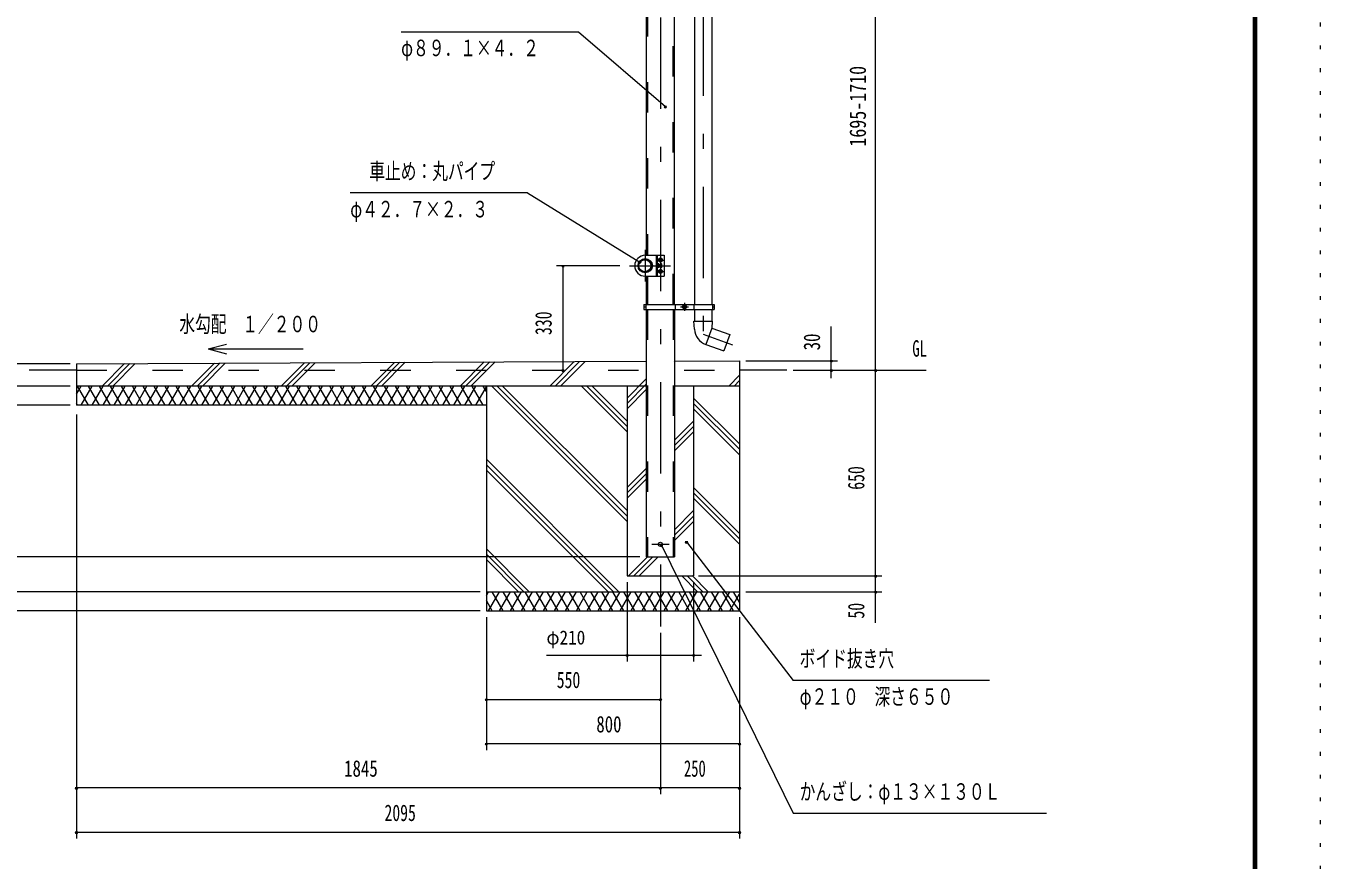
# Model space of a CAD drawing. Units: millimetres, scale not verified, with parts at other scales. Extents: x -25848 to 25858, y -10500 to 10500.
# Drawn here: x 15634 to 25858, y -2775 to 3814 of the extents above; entities that cross this region are included whole.
import ezdxf
from ezdxf.enums import TextEntityAlignment as Align

# ---------------------------------------------------------------- set-up
doc = ezdxf.new("R2010")
doc.units = ezdxf.units.MM
doc.header["$LTSCALE"] = 60
for name, pattern in [('USER2', [10, 4, -6]), ('USER3', [24, 12, -5, 2, -5]), ('USER4', [3, 0.5, -2.5])]:
    doc.linetypes.add(name, pattern=pattern)
for name, color, linetype, lineweight in [('0-6_2-02BOLD', 7, 'Continuous', 18), ('0-7_2-12HIDDEN', 3, 'USER2', 18), ('0-8_2-22CENTER', 3, 'USER3', 18), ('0-9_2-42THIN', 4, 'Continuous', 18), ('0-A_2-52DIM', 3, 'Continuous', 18), ('0-B_2-62HATCH', 2, 'Continuous', 18), ('0-C_F-F', 5, 'Continuous', 18), ('0-D_F-E_J_ADD', 5, 'USER4', 18)]:
    doc.layers.add(name, color=color, linetype=linetype, lineweight=lineweight)
doc.styles.add('ＭＳ ゴシック', font='')
doc.styles.get('ＭＳ ゴシック').set_extended_font_data('MS Gothic')

msp = doc.modelspace()

# ---------------------------------------------------------------- linework, layer by layer
at = {"layer": '0-6_2-02BOLD'}
for p, q in [((20534.99, 4569.93), (20534.99, 2002.43)), ((20757.74, 1614.93), (20757.74, 4569.93)), ((20915.12, 4569.93), (20915.12, 1614.93)), ((21052.62, 4569.93), (21052.62, 1614.93)), ((20621.37, 2002.43), (20621.37, 1837.43)), ((20633.87, 1972.15), (20633.87, 1957.71)), ((20633.87, 1957.71), (20646.37, 1950.5)), ((20646.37, 1950.5), (20658.87, 1957.71)), ((20576.87, 1924.93), (20576.87, 1914.93)), ((20579.37, 1912.43), (20576.87, 1914.93)), ((20579.37, 1912.43), (20579.37, 1927.43)), ((20579.37, 1912.43), (20582.12, 1912.43)), ((20632.61, 1927.15), (20621.37, 1927.15)), ((20632.61, 1912.71), (20621.37, 1912.71)), ((20632.61, 1905.5), (20621.37, 1905.5)), ((20633.87, 1907.68), (20632.61, 1905.5)), ((20633.87, 1932.18), (20633.87, 1907.68)), ((20633.87, 1927.43), (20646.37, 1927.43)), ((20633.87, 1912.43), (20646.37, 1912.43)), ((20633.87, 1882.15), (20633.87, 1867.71)), ((20633.87, 1867.71), (20646.37, 1860.5)), ((20646.37, 1905.5), (20646.37, 1934.37)), ((20655.11, 1927.15), (20646.37, 1927.15)), ((20655.11, 1912.71), (20646.37, 1912.71)), ((20655.11, 1905.5), (20646.37, 1905.5)), ((20646.37, 1860.5), (20658.87, 1867.71)), ((20656.37, 1907.68), (20655.11, 1905.5)), ((20526.37, 1837.43), (20676.37, 1837.43)), ((20535, 1837.43), (20535, 1614.93)), ((20515.75, 1614.93), (21071.87, 1614.93)), ((20515.75, 1594.93), (20531, 1594.93)), ((20531, 1614.93), (20531, 1574.93)), ((20757.75, 1574.93), (20757.75, -380.07)), ((20761.75, 1614.93), (20761.75, 1574.93)), ((20823.93, 1602.15), (20836.43, 1609.37)), ((20823.93, 1602.15), (20823.93, 1587.71)), ((20836.43, 1609.37), (20848.93, 1602.15)), ((20848.93, 1602.15), (20848.93, 1587.71)), ((20911.12, 1614.93), (20911.12, 1574.93)), ((20915.12, 1574.93), (20915.12, 1482.66)), ((21052.62, 1574.93), (21052.62, 1482.66)), ((21056.62, 1614.93), (21056.62, 1574.93)), ((21056.62, 1594.93), (21071.87, 1594.93)), ((21071.87, 1614.93), (21071.87, 1574.93)), ((20915.77, 1418.17), (20911.36, 1482.66)), ((20911.37, 1482.66), (21056.38, 1482.66)), ((21052.62, 1427.66), (21005.6, 1298.45)), ((21006.3, 1298.2), (21146.55, 1247.15)), ((16033.87, 1144.93), (20535, 1166.42)), ((16033.87, 1144.93), (16033.87, 819.93)), ((16033.87, 1094.93), (15658.87, 1094.93)), ((21646.37, 1094.93), (21271.37, 1094.93)), ((20535, 969.93), (16033.87, 969.93)), ((19271.37, 969.93), (19271.37, -805.07)), ((21271.37, 969.93), (20757.75, 969.93)), ((20908.87, 969.93), (20908.87, -530.07)), ((19271.37, 819.93), (16033.87, 819.93)), ((19271.37, -655.07), (21271.37, -655.07)), ((19271.37, -805.07), (21271.37, -805.07))]:
    msp.add_line(p, q, dxfattribs=at)
for points in [[(20526.37, 2002.43), (20676.37, 2002.43), (20676.37, 1837.43)], [(20633.87, 1972.15), (20646.37, 1979.36), (20658.87, 1972.15), (20658.87, 1957.71)], [(20576.87, 1924.93), (20579.37, 1927.43), (20582.12, 1927.43)], [(20633.87, 1932.18), (20632.61, 1934.37), (20621.37, 1934.37)], [(20633.87, 1882.15), (20646.37, 1889.36), (20658.87, 1882.15), (20658.87, 1867.71)], [(20656.37, 1907.68), (20656.37, 1932.18), (20655.11, 1934.37), (20646.37, 1934.37)], [(20515.75, 1614.93), (20515.75, 1574.93), (21071.87, 1574.93)], [(20535, 1574.93), (20535, -380.07), (20757.75, -380.07)], [(20823.93, 1587.71), (20836.44, 1580.5), (20848.93, 1587.71)], [(21056.37, 1482.66), (21052.62, 1427.66), (21193.58, 1376.36), (21146.55, 1247.15)], [(20757.75, 1167.48), (21271.37, 1169.93), (21271.37, -805.07)], [(20383.87, 969.93), (20383.87, -530.07), (20908.87, -530.07)]]:
    msp.add_lwpolyline(points, dxfattribs=at)
for centre, radius in [((20526.37, 1919.93), 56.25), ((20523.5, 1919.93), 53.38), ((20523.5, 1919.93), 47.62), ((20646.37, 1964.93), 15.62), ((20646.37, 1964.93), 12.25), ((20646.37, 1874.93), 15.62), ((20646.37, 1874.93), 12.25), ((20836.43, 1594.93), 15.62), ((20836.43, 1594.93), 12.25), ((20646.37, -280.07), 16.25)]:
    msp.add_circle(centre, radius, dxfattribs=at)
for centre, radius, start, end in [((20526.37, 1919.93), 82.5, 90, 270), ((20612.59, 1919.93), 21.27, 340.17088, 19.83133), ((20628.08, 1930.76), 5.79, 321.46857, 360), ((20628.08, 1909.1), 5.79, 0, 38.54623), ((20650.58, 1930.76), 5.79, 321.45377, 0), ((20635.1, 1919.93), 21.27, 340.16867, 19.82912), ((20650.58, 1909.1), 5.79, 0, 38.53143), ((21052.95, 1427.54), 137.5, 183.90576, 250.16731)]:
    msp.add_arc(centre, radius, start, end, dxfattribs=at)
at = {"layer": '0-7_2-12HIDDEN'}
for p, q in [((20545.49, 4569.93), (20545.49, 2002.43)), ((20747.24, 1614.93), (20747.24, 4569.93)), ((20613.37, 2002.43), (20613.37, 1837.43)), ((20545.5, 1837.43), (20545.5, 1614.93)), ((20545.5, 1574.93), (20545.5, -380.07)), ((20747.24, 1574.93), (20747.24, -380.07)), ((16033.87, 1094.93), (21271.37, 1094.93))]:
    msp.add_line(p, q, dxfattribs=at)
at = {"layer": '0-8_2-22CENTER'}
for p, q in [((20983.87, 5422.98), (20983.87, 1379.52)), ((20646.37, 5319.93), (20646.37, -930.07)), ((20526.37, 2044.93), (20526.37, 1794.93)), ((20615.12, 1964.93), (20677.62, 1964.93)), ((20401.37, 1919.93), (20726.37, 1919.93)), ((20615.12, 1874.93), (20679.26, 1874.93)), ((20805.18, 1594.93), (20867.68, 1594.93)), ((20836.43, 1626.18), (20836.43, 1563.68)), ((20983.87, 1379.52), (21217.05, 1294.65)), ((20578.37, -280.07), (20714.37, -280.07))]:
    msp.add_line(p, q, dxfattribs=at)
at = {"layer": '0-9_2-42THIN'}
for p, q in [((20582.35, 1925.43), (20577.37, 1925.43)), ((20582.35, 1914.43), (20577.37, 1914.43)), ((20646.37, 1925.43), (20633.87, 1925.43)), ((20646.37, 1914.43), (20633.87, 1914.43))]:
    msp.add_line(p, q, dxfattribs=at)
at = {"layer": '0-A_2-52DIM'}
for p, q in [((22346.37, -900.07), (22346.37, 5797.43)), ((20695.65, 3176.89), (20675.65, 3176.89)), ((19596.37, 2494.93), (18196.37, 2494.93)), ((19596.37, 2494.93), (20483.28, 1949.14)), ((20493.28, 1949.14), (20473.28, 1949.14)), ((20326.37, 1919.93), (19826.37, 1919.93)), ((19886.37, 1919.93), (19866.37, 1919.93)), ((19876.37, 1919.93), (19876.37, 1094.93)), ((21996.37, 1032.16), (21996.37, 1439.93)), ((17074.64, 1262.63), (17219.53, 1301.46)), ((17074.64, 1262.63), (17824.64, 1262.63)), ((17074.64, 1262.63), (17219.53, 1223.81)), ((15983.87, 1144.93), (15258.87, 1144.93)), ((21321.37, 1169.93), (22046.37, 1169.93)), ((22006.37, 1169.93), (21986.37, 1169.93)), ((19886.37, 1094.93), (19866.37, 1094.93)), ((21696.37, 1094.93), (22746.37, 1094.93)), ((22006.37, 1094.93), (21986.37, 1094.93)), ((22356.37, 1094.93), (22336.37, 1094.93)), ((15983.87, 969.93), (14908.87, 969.93)), ((15983.87, 819.93), (14908.87, 819.93)), ((16033.87, 744.93), (16033.87, -2605.07)), ((20663.92, -287.37), (20643.92, -287.37)), ((20653.92, -287.37), (21696.37, -2405.07)), ((20862.03, -261.65), (20842.03, -261.65)), ((20852.03, -261.65), (21696.37, -1355.07)), ((20484.99, -380.07), (14558.87, -380.07)), ((20383.87, -580.07), (20383.87, -1205.07)), ((20908.87, -580.07), (20908.87, -1205.07)), ((20946.37, -530.07), (22396.37, -530.07)), ((22356.37, -530.07), (22336.37, -530.07)), ((19221.37, -655.07), (14208.87, -655.07)), ((21321.37, -655.07), (22396.37, -655.07)), ((22356.37, -655.07), (22336.37, -655.07)), ((19221.37, -805.07), (14208.87, -805.07)), ((19271.37, -855.07), (19271.37, -1905.07)), ((21271.37, -855.07), (21271.37, -2605.07)), ((20646.37, -980.07), (20646.37, -2255.07)), ((19746.37, -1155.07), (20971.37, -1155.07)), ((20393.87, -1155.07), (20373.87, -1155.07)), ((20918.87, -1155.07), (20898.87, -1155.07)), ((23246.37, -1355.07), (21696.37, -1355.07)), ((19281.37, -1505.07), (19261.37, -1505.07)), ((19271.37, -1505.07), (20646.37, -1505.07)), ((20656.37, -1505.07), (20636.37, -1505.07)), ((19281.37, -1855.07), (19261.37, -1855.07)), ((21271.37, -1855.07), (19271.37, -1855.07)), ((21281.37, -1855.07), (21261.37, -1855.07)), ((16043.87, -2205.07), (16023.87, -2205.07)), ((21271.37, -2205.07), (16033.87, -2205.07)), ((20656.37, -2205.07), (20636.37, -2205.07)), ((21281.37, -2205.07), (21261.37, -2205.07)), ((21696.37, -2405.07), (23696.37, -2405.07)), ((16043.87, -2555.07), (16023.87, -2555.07)), ((16033.87, -2555.07), (21271.37, -2555.07)), ((21281.37, -2555.07), (21261.37, -2555.07))]:
    msp.add_line(p, q, dxfattribs=at)
msp.add_lwpolyline([(18598.23, 3768.2), (19998.23, 3768.2), (20685.65, 3176.89)], dxfattribs=at)
for centre in [(20685.65, 3176.89), (20483.28, 1949.14), (19876.37, 1919.93), (21996.37, 1169.93), (19876.37, 1094.93), (21996.37, 1094.93), (22346.37, 1094.93), (20653.92, -287.37), (20852.03, -261.65), (22346.37, -530.07), (22346.37, -655.07), (20383.87, -1155.07), (20908.87, -1155.07), (19271.37, -1505.07), (20646.37, -1505.07), (19271.37, -1855.07), (21271.37, -1855.07), (16033.87, -2205.07), (20646.37, -2205.07), (21271.37, -2205.07), (16033.87, -2555.07), (21271.37, -2555.07)]:
    msp.add_arc(centre, 10, 180, 0, dxfattribs=at)
at = {"layer": '0-B_2-62HATCH'}
for p, q in [((16236.31, 969.93), (16413.12, 1146.74)), ((16278.73, 969.93), (16455.74, 1146.94)), ((16321.16, 969.93), (16498.37, 1147.15)), ((16943.41, 969.93), (17123.61, 1150.13)), ((16985.84, 969.93), (17166.24, 1150.34)), ((17028.26, 969.93), (17208.87, 1150.54)), ((17650.52, 969.93), (17834.11, 1153.52)), ((17692.95, 969.93), (17876.74, 1153.73)), ((17735.37, 969.93), (17919.37, 1153.93)), ((18357.62, 969.93), (18544.61, 1156.92)), ((18400.05, 969.93), (18587.24, 1157.12)), ((18442.48, 969.93), (18629.87, 1157.32)), ((19064.73, 969.93), (19255.11, 1160.31)), ((19107.16, 969.93), (19297.74, 1160.51)), ((19149.58, 969.93), (19340.37, 1160.71)), ((19771.84, 969.93), (19965.61, 1163.7)), ((19814.27, 969.93), (20008.24, 1163.9)), ((19856.69, 969.93), (20050.87, 1164.11)), ((20757.75, 1163.88), (20761.36, 1167.5)), ((20383.87, 874.86), (20535, 1025.98)), ((21186.05, 969.93), (21271.37, 1055.25)), ((16033.87, 905.85), (16070.87, 969.93)), ((16128.6, 819.93), (16042, 969.93)), ((16070.87, 819.93), (16157.47, 969.93)), ((16215.21, 819.93), (16128.6, 969.93)), ((16157.47, 819.93), (16244.07, 969.93)), ((16301.81, 819.93), (16215.21, 969.93)), ((16244.07, 819.93), (16330.68, 969.93)), ((16388.41, 819.93), (16301.81, 969.93)), ((16330.68, 819.93), (16417.28, 969.93)), ((16475.02, 819.93), (16388.41, 969.93)), ((16417.28, 819.93), (16503.88, 969.93)), ((16561.62, 819.93), (16475.02, 969.93)), ((16503.88, 819.93), (16590.48, 969.93)), ((16648.22, 819.93), (16561.62, 969.93)), ((16590.48, 819.93), (16677.08, 969.93)), ((16734.82, 819.93), (16648.22, 969.93)), ((16677.09, 819.93), (16763.69, 969.93)), ((16821.42, 819.93), (16734.82, 969.93)), ((16763.69, 819.93), (16850.29, 969.93)), ((16908.03, 819.93), (16821.42, 969.93)), ((16850.29, 819.93), (16936.89, 969.93)), ((16994.63, 819.93), (16908.03, 969.93)), ((16936.89, 819.93), (17023.5, 969.93)), ((17081.23, 819.93), (16994.63, 969.93)), ((17023.5, 819.93), (17110.1, 969.93)), ((17167.83, 819.93), (17081.23, 969.93)), ((17110.1, 819.93), (17196.7, 969.93)), ((17254.44, 819.93), (17167.83, 969.93)), ((17196.7, 819.93), (17283.3, 969.93)), ((17341.04, 819.93), (17254.44, 969.93)), ((17283.3, 819.93), (17369.91, 969.93)), ((17427.64, 819.93), (17341.04, 969.93)), ((17369.91, 819.93), (17456.51, 969.93)), ((17514.25, 819.93), (17427.64, 969.93)), ((17456.51, 819.93), (17543.11, 969.93)), ((17600.85, 819.93), (17514.25, 969.93)), ((17543.11, 819.93), (17629.71, 969.93)), ((17687.45, 819.93), (17600.85, 969.93)), ((17629.72, 819.93), (17716.32, 969.93)), ((17774.05, 819.93), (17687.45, 969.93)), ((17716.32, 819.93), (17802.92, 969.93)), ((17860.66, 819.93), (17774.05, 969.93)), ((17802.92, 819.93), (17889.52, 969.93)), ((17947.26, 819.93), (17860.66, 969.93)), ((17889.52, 819.93), (17976.13, 969.93)), ((18033.86, 819.93), (17947.26, 969.93)), ((17976.13, 819.93), (18062.73, 969.93)), ((18120.46, 819.93), (18033.86, 969.93)), ((18062.73, 819.93), (18149.33, 969.93)), ((18207.06, 819.93), (18120.46, 969.93)), ((18149.33, 819.93), (18235.93, 969.93)), ((18293.67, 819.93), (18207.06, 969.93)), ((18235.93, 819.93), (18322.53, 969.93)), ((18380.27, 819.93), (18293.67, 969.93)), ((18322.53, 819.93), (18409.14, 969.93)), ((18466.87, 819.93), (18380.27, 969.93)), ((18409.14, 819.93), (18495.74, 969.93)), ((18553.47, 819.93), (18466.88, 969.93)), ((18495.74, 819.93), (18582.34, 969.93)), ((18640.08, 819.93), (18553.48, 969.93)), ((18582.34, 819.93), (18668.94, 969.93)), ((18726.68, 819.93), (18640.08, 969.93)), ((18668.94, 819.93), (18755.55, 969.93)), ((18813.28, 819.93), (18726.68, 969.93)), ((18755.55, 819.93), (18842.15, 969.93)), ((18899.89, 819.93), (18813.28, 969.93)), ((18842.15, 819.93), (18928.75, 969.93)), ((18986.49, 819.93), (18899.89, 969.93)), ((18928.75, 819.93), (19015.35, 969.93)), ((19073.09, 819.93), (18986.49, 969.93)), ((19015.36, 819.93), (19101.96, 969.93)), ((19159.69, 819.93), (19073.09, 969.93)), ((19101.96, 819.93), (19188.56, 969.93)), ((19246.3, 819.93), (19159.69, 969.93)), ((19188.56, 819.93), (19271.37, 963.37)), ((19271.37, 926.5), (19246.3, 969.93)), ((19314.73, 969.93), (20383.87, -99.21)), ((19357.15, 969.93), (20383.87, -56.78)), ((19399.58, 969.93), (20383.87, -14.36)), ((20021.84, 969.93), (20383.87, 607.9)), ((20064.26, 969.93), (20383.87, 650.32)), ((20106.69, 969.93), (20383.87, 692.75)), ((20383.87, 832.43), (20535, 983.56)), ((20383.87, 790), (20535, 941.13)), ((21228.48, 969.93), (21271.37, 1012.82)), ((21270.9, 969.93), (21271.37, 970.4)), ((16042, 819.93), (16033.87, 834.01)), ((20908.87, 874.86), (21271.37, 512.36)), ((20908.87, 832.43), (21271.37, 469.93)), ((20908.87, 790), (21271.37, 427.5)), ((20757.75, 541.62), (20908.87, 692.75)), ((20757.75, 499.2), (20908.87, 650.32)), ((20757.75, 456.77), (20908.87, 607.9)), ((19271.37, 391.04), (20317.47, -655.07)), ((19271.37, 348.61), (20275.05, -655.07)), ((20383.87, 167.75), (20535, 318.87)), ((19271.37, 306.18), (20232.62, -655.07)), ((20383.87, 125.32), (20535, 276.45)), ((20383.87, 82.9), (20535, 234.02)), ((20908.87, 167.75), (21271.37, -194.75)), ((20908.87, 125.32), (21271.37, -237.18)), ((20908.87, 82.9), (21271.37, -279.6)), ((20757.75, -165.48), (20908.87, -14.36)), ((20757.75, -207.91), (20908.87, -56.78)), ((20757.75, -250.33), (20908.87, -99.21)), ((19271.37, -316.07), (19610.37, -655.07)), ((19271.37, -358.5), (19567.94, -655.07)), ((19271.37, -400.92), (19525.51, -655.07)), ((20396.37, -526.86), (20543.16, -380.07)), ((20435.59, -530.07), (20585.58, -380.07)), ((20478.01, -530.07), (20628.01, -380.07)), ((20814.73, -530.07), (20939.73, -655.07)), ((20857.16, -530.07), (20982.16, -655.07)), ((20896.37, -526.86), (21024.58, -655.07)), ((19271.37, -686.64), (19289.6, -655.07)), ((19289.6, -805.07), (19376.2, -655.07)), ((19405.07, -805.07), (19318.47, -655.07)), ((19376.2, -805.07), (19462.8, -655.07)), ((19491.67, -805.07), (19405.07, -655.07)), ((19462.8, -805.07), (19549.41, -655.07)), ((19578.27, -805.07), (19491.67, -655.07)), ((19549.41, -805.07), (19636.01, -655.07)), ((19664.87, -805.07), (19578.27, -655.07)), ((19636.01, -805.07), (19722.61, -655.07)), ((19751.48, -805.07), (19664.87, -655.07)), ((19722.61, -805.07), (19809.21, -655.07)), ((19838.08, -805.07), (19751.48, -655.07)), ((19809.21, -805.07), (19895.82, -655.07)), ((19924.68, -805.07), (19838.08, -655.07)), ((19895.82, -805.07), (19982.42, -655.07)), ((20011.29, -805.07), (19924.68, -655.07)), ((19982.42, -805.07), (20069.02, -655.07)), ((20097.89, -805.07), (20011.29, -655.07)), ((20069.02, -805.07), (20155.62, -655.07)), ((20184.49, -805.07), (20097.89, -655.07)), ((20155.62, -805.07), (20242.23, -655.07)), ((20271.09, -805.07), (20184.49, -655.07)), ((20242.23, -805.07), (20328.83, -655.07)), ((20357.7, -805.07), (20271.09, -655.07)), ((20328.83, -805.07), (20415.43, -655.07)), ((20444.3, -805.07), (20357.7, -655.07)), ((20415.43, -805.07), (20502.03, -655.07)), ((20530.9, -805.07), (20444.3, -655.07)), ((20502.03, -805.07), (20588.64, -655.07)), ((20617.5, -805.07), (20530.9, -655.07)), ((20588.64, -805.07), (20675.24, -655.07)), ((20704.11, -805.07), (20617.5, -655.07)), ((20675.24, -805.07), (20761.84, -655.07)), ((20790.71, -805.07), (20704.11, -655.07)), ((20761.84, -805.07), (20848.44, -655.07)), ((20877.31, -805.07), (20790.71, -655.07)), ((20848.44, -805.07), (20935.05, -655.07)), ((20963.91, -805.07), (20877.31, -655.07)), ((20935.05, -805.07), (21021.65, -655.07)), ((21050.51, -805.07), (20963.91, -655.07)), ((21021.65, -805.07), (21108.25, -655.07)), ((21137.12, -805.07), (21050.51, -655.07)), ((21108.25, -805.07), (21194.86, -655.07)), ((21223.72, -805.07), (21137.12, -655.07)), ((21194.86, -805.07), (21271.37, -672.54)), ((21271.37, -737.6), (21223.72, -655.07)), ((19318.47, -805.07), (19271.37, -723.5))]:
    msp.add_line(p, q, dxfattribs=at)
at = {"layer": '0-C_F-F'}
for p, q in [((25335.28, -9977.5), (25335.28, 10077.5)), ((25337.78, -9980), (25337.78, 10080)), ((25340.28, -9982.5), (25340.28, 10082.5)), ((25345.28, -9987.5), (25345.28, 10087.5)), ((25350.28, -9992.5), (25350.28, 10092.5)), ((25355.28, -9997.5), (25355.28, 10097.5)), ((25357.78, -10000), (25357.78, 10100))]:
    msp.add_line(p, q, dxfattribs=at)
for points in [[(-3337.22, 10095), (-3337.22, -9995), (25352.78, -9995), (25352.78, 10095)], [(-3332.22, 10090), (-3332.22, -9990), (25347.78, -9990), (25347.78, 10090)], [(-3327.22, 10085), (-3327.22, -9985), (25342.78, -9985), (25342.78, 10085)], [(-3317.22, 10075), (-3317.22, -9975), (25332.78, -9975), (25332.78, 10075)]]:
    msp.add_lwpolyline(points, dxfattribs=at)
at = {"layer": '0-D_F-E_J_ADD'}
msp.add_line((25857.78, 10500), (25857.78, -10500), dxfattribs=at)

# ---------------------------------------------------------------- texts
at = {"layer": '0-A_2-52DIM', "color": 7, "style": 'ＭＳ ゴシック'}
for s, height, width, p in [('φ８９．１×４．２', 130.2, 0.7, (18598.23, 3535.96)), ('車止め：丸パイプ', 130.2, 0.7, (18346.37, 2562.7)), ('φ４２．７×２．３', 130.2, 0.7, (18196.37, 2262.7)), ('水勾配\u3000１／２００', 130.2, 0.7, (16846.17, 1355.4)), ('GL', 130.2, 0.65, (22636.37, 1162.7)), ('φ210', 110.7, 0.9, (19746.37, -1105.07)), ('ボイド抜き穴', 130.2, 0.7, (21746.37, -1287.3)), ('550', 130.2, 0.7, (19827.37, -1455.07)), ('φ２１０\u3000深さ６５０', 130.2, 0.7, (21746.37, -1587.3)), ('800', 130.2, 0.75, (20139.96, -1805.07)), ('1845', 130.2, 0.75, (18147.89, -2155.07)), ('250', 130.2, 0.65, (20832.04, -2155.07)), ('かんざし：φ１３×１３０Ｌ', 130.2, 0.7, (21746.37, -2337.3)), ('2095', 130.2, 0.7, (18466.61, -2505.07))]:
    msp.add_text(s, height=height, dxfattribs=dict(at, width=width)).set_placement(p, align=Align.BOTTOM_LEFT)
for s, width, p in [('1695-1710', 0.8, (22308.87, 2860.66)), ('330', 0.7, (19826.37, 1372.6)), ('30', 0.75, (21946.37, 1251.62)), ('650', 0.7, (22296.37, 150.49)), ('50', 0.7, (22296.37, -866.79))]:
    msp.add_text(s, height=130.2, rotation=90, dxfattribs=dict(at, width=width)).set_placement(p, align=Align.BOTTOM_LEFT)

doc.saveas('drawing.dxf')
